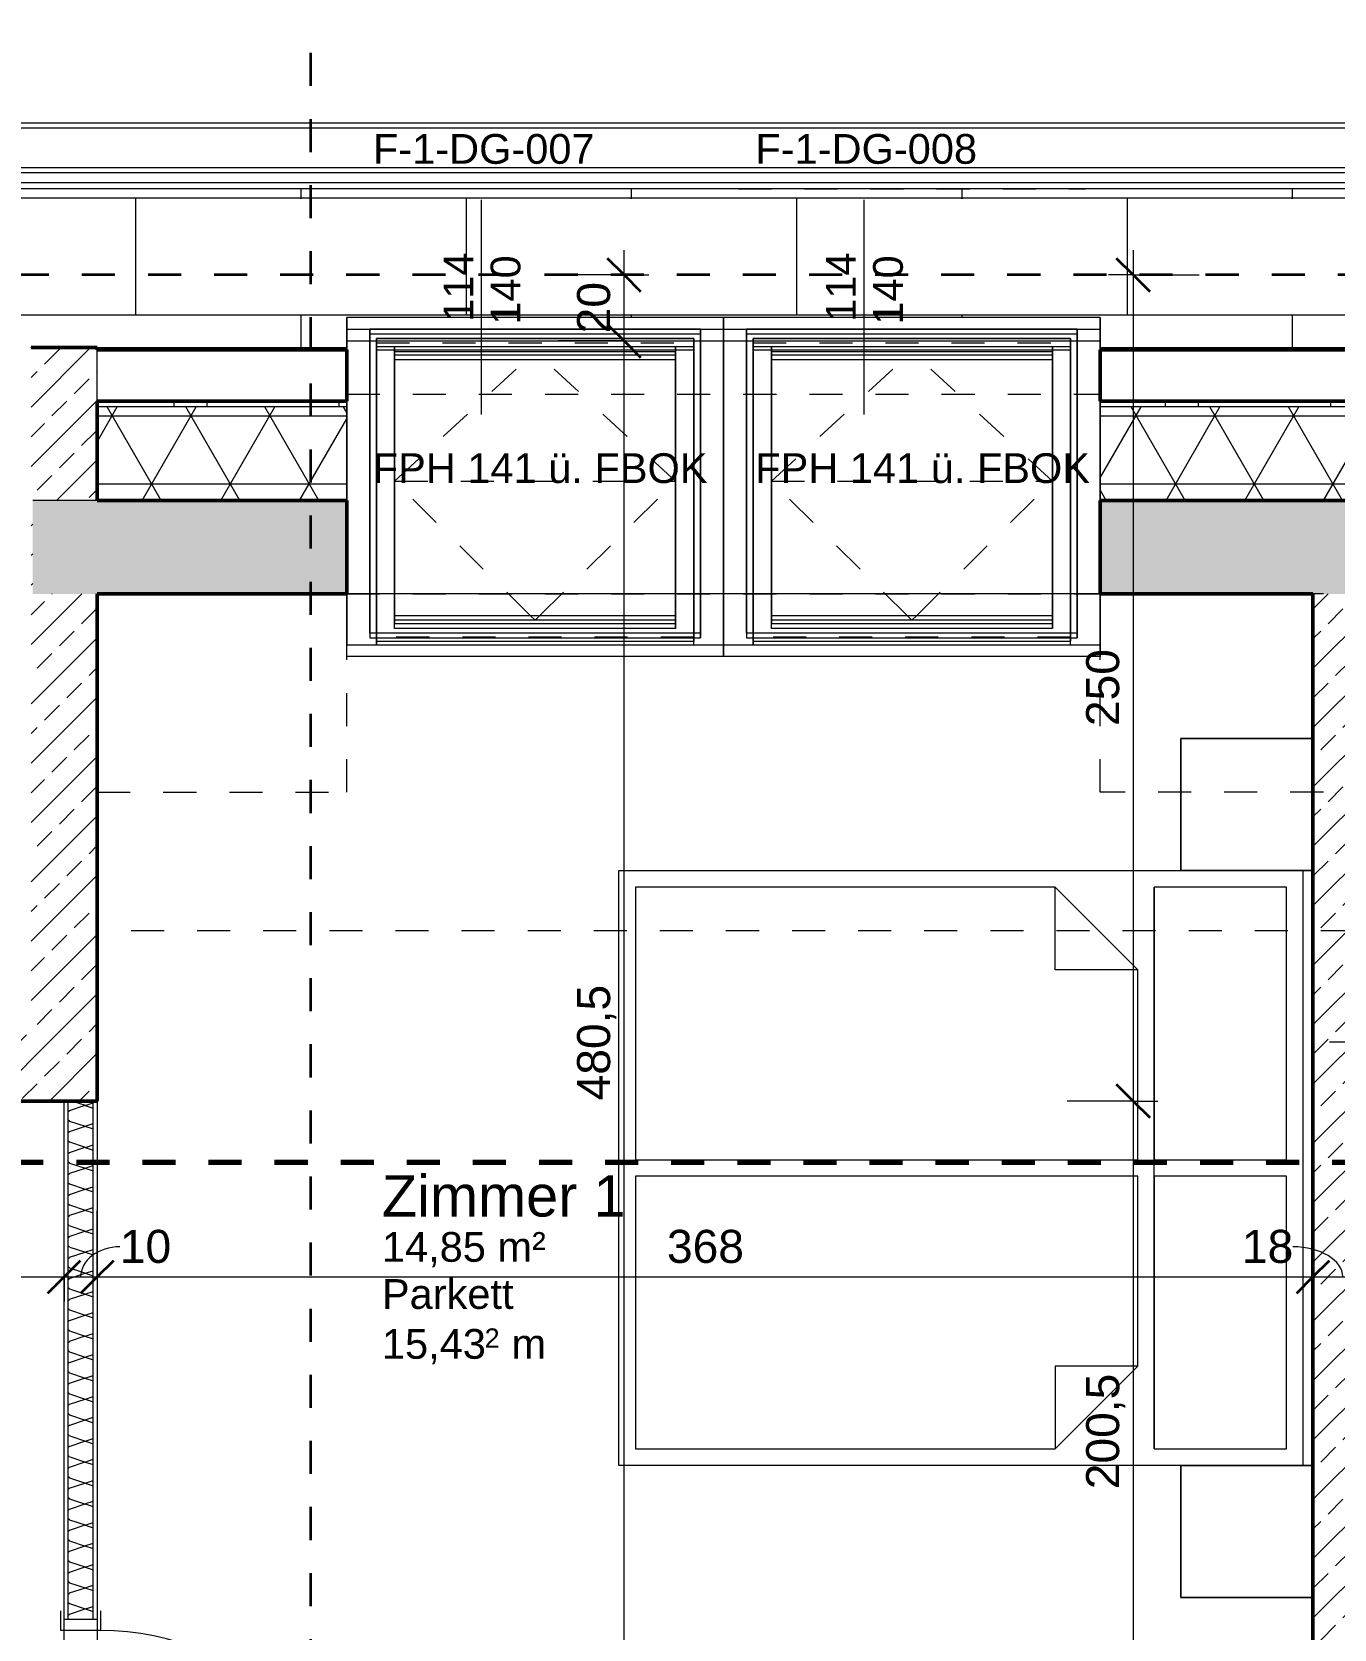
# Model space of a CAD drawing. Header units: metres. Extents: x 3.3 to 48.5, y 58.8 to 100.4.
# Drawn here: x 28.07 to 32.01, y 83.46 to 88.293 of the extents above; entities that cross this region are included whole.
import ezdxf

# ---------------------------------------------------------------- set-up
doc = ezdxf.new("R2010")
doc.units = ezdxf.units.M
for name, pattern in [('Achse', [0.009, 0.005, -0.002, 0, -0.002]), ('Strich Punkt Mittel', [0.015875, 0.00635, -0.004763, 0, -0.004763]), ('Verdeckt', [0.003, 0.002, -0.001]), ('Verdeckt Oben', [0.00225, 0.0015, -0.00075])]:
    doc.linetypes.add(name, pattern=pattern)
for name, color, linetype, lineweight in [('A-GLAZ-IDEN_', 152, 'Continuous', 9), ('A-ROOF', 132, 'Continuous', 35), ('A-ROOF-FNSH', 132, 'Continuous', 35), ('A-ROOF-OTLN', 132, 'Continuous', 5), ('A-ROOF-PATT', 132, 'Continuous', 35), ('A_2D', 7, 'Continuous', 13), ('A_Bemassung-50_', 4, 'Continuous', 9), ('A_Bemassung_', 4, 'Continuous', 9), ('A_Beschriftung_', 7, 'Continuous', 9), ('A_Dach', 7, 'Continuous', 13), ('A_Fenster', 7, 'Continuous', 13), ('A_Moebel', 6, 'Continuous', 13), ('A_Raeume', 7, 'Continuous', 13), ('A_Raeume_', 7, 'Continuous', 5), ('A_Raeume_Beschriftung_', 7, 'Continuous', 9), ('A_Raster_', 1, 'Continuous', 9), ('A_Tueren', 31, 'Continuous', 13), ('A_Waende', 7, 'Continuous', 13), ('G-ANNO-SYMB_', 111, 'Continuous', 9)]:
    doc.layers.add(name, color=color, linetype=linetype, lineweight=lineweight)
doc.styles.add('Arial_2', font='arial.ttf', dxfattribs={"height": 0.09})
doc.styles.add('Arial_3', font='arial.ttf', dxfattribs={"height": 0.125})
doc.styles.add('Arial_4', font='arial.ttf', dxfattribs={"height": 0.05849})
doc.styles.add('Arial_5', font='arial.ttf', dxfattribs={"height": 0.1})
doc.dimstyles.new('WGA-Bemaßung', dxfattribs={"dimscale": 0.3048, "dimtxt": 0.102026, "dimasz": 0.328084, "dimexe": 0.246063, "dimexo": 0.0625, "dimgap": 0.04101, "dimtad": 1, "dimdec": 1, "dimlfac": 100, "dimrnd": 0.5, "dimdsep": 46, "dimtxsty": 'Arial_5', "dimblk1": 'OBLIQUE', "dimblk2": 'OBLIQUE', "dimsah": 1, "dimcen": 0.09, "dimdle": 0.246063, "dimazin": 2, "dimtfac": 1, "dimtdec": 4, "dimtix": 1, "dimtmove": 0, "dimatfit": 3, "dimfxl": 0.656168, "dimfxlon": 1, "dimtvp": 1, "dimtolj": 1, "dimtzin": 0, "dimarcsym": 2})
doc.dimstyles.new('WGA-Bemaßung_1', dxfattribs={"dimscale": 0.3048, "dimtxt": 0.102026, "dimasz": 0.328084, "dimexe": 0.246063, "dimexo": 0.0625, "dimgap": 0.04101, "dimtad": 1, "dimdec": 1, "dimlfac": 100, "dimrnd": 0.5, "dimdsep": 46, "dimtxsty": 'Arial_5', "dimblk1": 'OBLIQUE', "dimblk2": 'OBLIQUE', "dimsah": 1, "dimcen": 0.09, "dimdle": 0.246063, "dimazin": 2, "dimtfac": 1, "dimtdec": 4, "dimtix": 1, "dimtmove": 1, "dimatfit": 3, "dimfxl": 0.656168, "dimfxlon": 1, "dimtvp": 1, "dimtolj": 1, "dimtzin": 0, "dimarcsym": 2})
doc.dimstyles.new('WGA-Bemaßung_2', dxfattribs={"dimscale": 0.3048, "dimtxt": 0.102026, "dimasz": 0.328084, "dimexe": 0.246063, "dimexo": 0.0625, "dimgap": 0.04101, "dimtad": 1, "dimdec": 1, "dimlfac": 100, "dimrnd": 0.5, "dimdsep": 46, "dimtxsty": 'Arial_5', "dimblk1": 'OBLIQUE', "dimblk2": 'OBLIQUE', "dimsah": 1, "dimcen": 0.09, "dimdle": 0.246063, "dimazin": 2, "dimtfac": 1, "dimtdec": 4, "dimtix": 1, "dimtmove": 2, "dimatfit": 3, "dimfxl": 0.656168, "dimfxlon": 1, "dimtvp": 1, "dimtolj": 1, "dimtzin": 0, "dimarcsym": 2})
pattern_1 = [(45, (0, 0), (-0.08980256, 0.08980256), []), (45, (0.0898, 0), (-0.08980256, 0.08980256), [0.0635, -0.03175])]

# ---------------------------------------------------------------- blocks, each defined once
blk = doc.blocks.new('Fens_Dach_1tlg1 - KF_1140X1400-V2-263_PP_03DG_BT1')
at = {"layer": 'A_Fenster'}
for p, q in [((31.3027, 87.4287), (30.1627, 87.4287)), ((30.1627, 87.4287), (30.1627, 86.4388)), ((30.1627, 87.3934), (30.1627, 87.4287)), ((30.1627, 86.4034), (30.1627, 87.3934)), ((30.1627, 87.3934), (30.2327, 87.3934)), ((30.2327, 87.3934), (31.2327, 87.3934)), ((30.2327, 86.4741), (30.2327, 87.3934)), ((30.2327, 87.3934), (30.2327, 87.3792)), ((31.2327, 87.3934), (30.2327, 87.3934)), ((31.2327, 87.3934), (31.3027, 87.3934)), ((31.2327, 87.3934), (31.2327, 86.4741)), ((31.2327, 87.3792), (31.2327, 87.3934)), ((31.3027, 86.4388), (31.3027, 87.4287)), ((31.3027, 87.4287), (31.3027, 87.3934)), ((31.3027, 87.3934), (31.3027, 86.4034)), ((30.2327, 87.3792), (30.2327, 86.46)), ((30.2327, 87.3792), (31.2327, 87.3792)), ((30.2527, 86.4741), (30.2527, 87.3651)), ((30.2527, 87.3651), (31.2127, 87.3651)), ((30.2527, 87.3297), (30.2527, 87.3651)), ((30.2527, 86.4741), (30.2527, 87.3651)), ((30.2527, 87.3651), (30.2527, 87.3403)), ((31.2127, 87.3651), (30.2527, 87.3651)), ((30.2527, 87.3403), (30.2527, 86.4741)), ((30.3077, 87.3403), (30.2527, 87.3403)), ((30.3077, 87.3258), (30.3077, 87.3403)), ((31.1577, 87.3403), (30.3077, 87.3403)), ((30.3077, 87.3403), (30.3077, 86.5271)), ((31.1577, 87.3403), (30.3077, 87.3403)), ((31.2127, 87.3403), (31.1577, 87.3403)), ((31.1577, 87.3403), (31.1577, 87.3258)), ((31.1577, 86.5271), (31.1577, 87.3403)), ((31.2127, 87.3651), (31.2127, 86.4741)), ((31.2127, 87.3651), (31.2127, 87.3297)), ((31.2127, 87.3651), (31.2127, 86.4741)), ((31.2127, 87.3403), (31.2127, 87.3651)), ((31.2127, 86.4741), (31.2127, 87.3403)), ((31.2327, 86.46), (31.2327, 87.3792)), ((31.2127, 87.3297), (30.2527, 87.3297)), ((30.2527, 87.3297), (30.2527, 86.4741)), ((30.3077, 86.5127), (30.3077, 87.3258)), ((30.3077, 87.3258), (30.3077, 87.3159)), ((30.3077, 87.3258), (31.1577, 87.3258)), ((30.3077, 87.3014), (30.3077, 87.3258)), ((30.3077, 87.3159), (30.3077, 86.5028)), ((30.3077, 87.3159), (31.1577, 87.3159)), ((30.3077, 86.5028), (30.3077, 87.3014)), ((31.1577, 87.3014), (30.3077, 87.3014)), ((31.1577, 87.3159), (31.1577, 87.3258)), ((31.1577, 87.3258), (31.1577, 86.5127)), ((31.1577, 87.3258), (31.1577, 87.3014)), ((31.1577, 86.5028), (31.1577, 87.3159)), ((31.1577, 87.3014), (31.1577, 86.5028)), ((31.2127, 86.4741), (31.2127, 87.3297)), ((30.3077, 86.4883), (30.3077, 86.5271)), ((30.3077, 86.5271), (31.1577, 86.5271)), ((30.3077, 86.5028), (30.3077, 86.5127)), ((31.1577, 86.5127), (30.3077, 86.5127)), ((31.1577, 86.4883), (31.1577, 86.5271)), ((31.1577, 86.5127), (31.1577, 86.5028)), ((31.2327, 86.4741), (30.2327, 86.4741)), ((30.2327, 86.4741), (30.2327, 86.46)), ((31.2127, 86.4741), (30.2527, 86.4741)), ((30.2527, 86.4741), (30.2527, 86.46)), ((30.2527, 86.46), (30.2527, 86.4741)), ((31.2127, 86.4741), (30.2527, 86.4741)), ((30.2527, 86.4741), (30.2527, 86.46)), ((30.2527, 86.4741), (30.2527, 86.46)), ((30.3077, 86.5028), (31.1577, 86.5028)), ((30.3077, 86.4883), (30.3077, 86.5028)), ((31.1577, 86.4883), (30.3077, 86.4883)), ((31.1577, 86.5028), (31.1577, 86.4883)), ((31.2127, 86.46), (31.2127, 86.4741)), ((31.2127, 86.46), (31.2127, 86.4741)), ((31.2127, 86.4741), (31.2127, 86.46)), ((31.2127, 86.46), (31.2127, 86.4741)), ((31.2327, 86.4741), (31.2327, 86.46)), ((30.1627, 86.4388), (31.3027, 86.4388)), ((30.1627, 86.4034), (30.1627, 86.4388)), ((30.2327, 86.46), (31.2327, 86.46)), ((30.2527, 86.46), (30.2527, 86.4494)), ((30.2527, 86.4388), (30.2527, 86.46)), ((30.2527, 86.46), (30.2527, 86.4494)), ((30.2527, 86.46), (30.2527, 86.4494)), ((30.2527, 86.4494), (30.2527, 86.4388)), ((30.2527, 86.4494), (31.2127, 86.4494)), ((30.2527, 86.4388), (31.2127, 86.4388)), ((31.2127, 86.4494), (31.2127, 86.46)), ((31.2127, 86.4388), (31.2127, 86.46)), ((31.2127, 86.46), (31.2127, 86.4494)), ((31.2127, 86.4494), (31.2127, 86.46)), ((31.2127, 86.4388), (31.2127, 86.4494)), ((31.3027, 86.4034), (31.3027, 86.4388)), ((31.3027, 86.4034), (30.1627, 86.4034))]:
    blk.add_line(p, q, dxfattribs=at)
at = {"layer": 'A_Fenster', "linetype": 'Verdeckt', "lineweight": 5}
for p, q in [((30.2527, 86.4741), (30.2527, 87.3523)), ((30.2527, 87.3523), (31.2127, 87.3523)), ((31.2127, 87.3523), (31.2127, 86.4741)), ((30.3077, 86.9334), (30.7327, 87.3258)), ((31.1577, 86.9334), (30.7327, 87.3258)), ((30.3077, 86.9334), (31.1577, 86.9334)), ((30.718, 86.5271), (30.3077, 86.9334)), ((30.7473, 86.5271), (31.1577, 86.9334)), ((30.7327, 86.5127), (30.718, 86.5271)), ((30.7327, 86.5127), (30.7473, 86.5271)), ((30.2527, 86.4614), (30.2527, 86.4741)), ((31.2127, 86.4741), (31.2127, 86.4614)), ((31.2127, 86.4614), (30.2527, 86.4614))]:
    blk.add_line(p, q, dxfattribs=at)
blk = doc.blocks.new('Moeb_Bett - Doppelbett 180x210-3788404-263_PP_03DG_BT1')
at = {"layer": 'A_Moebel', "color": 8}
for p, q in [((-0.9, 1.05), (0.9, 1.05)), ((-0.9, -1.05), (-0.9, 1.05)), ((0.9, 1.05), (0.9, -1.05)), ((-0.025, 1), (-0.85, 1)), ((-0.85, 1), (-0.85, -0.27)), ((-0.025, -0.52), (-0.025, 1)), ((0.85, 1), (0.025, 1)), ((0.025, 1), (0.025, -0.52)), ((0.85, -0.27), (0.85, 1)), ((-0.6, -0.27), (-0.85, -0.27)), ((-0.85, -0.27), (-0.6, -0.52)), ((-0.6, -0.52), (-0.6, -0.27)), ((0.6, -0.27), (0.85, -0.27)), ((0.6, -0.52), (0.6, -0.27)), ((0.85, -0.27), (0.6, -0.52)), ((-0.6, -0.52), (-0.025, -0.52)), ((0.025, -0.52), (0.6, -0.52)), ((-0.025, -0.57), (-0.85, -0.57)), ((-0.85, -0.57), (-0.85, -0.97)), ((-0.85, -0.57), (0.85, -0.57)), ((-0.025, -0.97), (-0.025, -0.57)), ((0.85, -0.57), (0.025, -0.57)), ((0.025, -0.57), (0.025, -0.97)), ((0.85, -0.97), (0.85, -0.57)), ((-0.9, -0.65), (-1.3, -0.65)), ((-1.3, -0.65), (-1.3, -1.05)), ((-1.3, -1.05), (-1.3, -0.65)), ((-1.3, -0.65), (-0.9, -0.65)), ((-0.9, -1.05), (-0.9, -0.65)), ((-0.9, -0.65), (-0.9, -1.05)), ((1.3, -0.65), (0.9, -0.65)), ((0.9, -0.65), (0.9, -1.05)), ((0.9, -1.05), (0.9, -0.65)), ((0.9, -0.65), (1.3, -0.65)), ((1.3, -1.05), (1.3, -0.65)), ((1.3, -0.65), (1.3, -1.05)), ((-0.85, -0.97), (-0.025, -0.97)), ((0.025, -0.97), (0.85, -0.97)), ((-1.3, -1.05), (-0.9, -1.05)), ((-0.9, -1.05), (-1.3, -1.05)), ((-0.9, -1.02), (0.9, -1.02)), ((0.9, -1.05), (1.3, -1.05)), ((1.3, -1.05), (0.9, -1.05))]:
    blk.add_line(p, q, dxfattribs=at)
blk = doc.blocks.new('Fens_Dach_1tlg1 - KF_1140X1400-V14-263_PP_03DG_BT1')
at = {"layer": 'A_Fenster'}
for p, q in [((30.1627, 87.4287), (29.0227, 87.4287)), ((29.0227, 87.4287), (29.0227, 86.4388)), ((29.0227, 87.3934), (29.0227, 87.4287)), ((29.0227, 86.4034), (29.0227, 87.3934)), ((29.0227, 87.3934), (29.0927, 87.3934)), ((29.0927, 87.3934), (30.0927, 87.3934)), ((29.0927, 86.4741), (29.0927, 87.3934)), ((29.0927, 87.3934), (29.0927, 87.3792)), ((30.0927, 87.3934), (29.0927, 87.3934)), ((30.0927, 87.3934), (30.1627, 87.3934)), ((30.0927, 87.3934), (30.0927, 86.4741)), ((30.0927, 87.3792), (30.0927, 87.3934)), ((30.1627, 86.4388), (30.1627, 87.4287)), ((30.1627, 87.4287), (30.1627, 87.3934)), ((30.1627, 87.3934), (30.1627, 86.4034)), ((29.0927, 87.3792), (29.0927, 86.46)), ((29.0927, 87.3792), (30.0927, 87.3792)), ((29.1127, 86.4741), (29.1127, 87.3651)), ((29.1127, 87.3651), (30.0727, 87.3651)), ((29.1127, 87.3297), (29.1127, 87.3651)), ((29.1127, 86.4741), (29.1127, 87.3651)), ((29.1127, 87.3651), (29.1127, 87.3403)), ((30.0727, 87.3651), (29.1127, 87.3651)), ((29.1127, 87.3403), (29.1127, 86.4741)), ((29.1677, 87.3403), (29.1127, 87.3403)), ((29.1677, 87.3258), (29.1677, 87.3403)), ((30.0177, 87.3403), (29.1677, 87.3403)), ((29.1677, 87.3403), (29.1677, 86.5271)), ((30.0177, 87.3403), (29.1677, 87.3403)), ((30.0727, 87.3403), (30.0177, 87.3403)), ((30.0177, 87.3403), (30.0177, 87.3258)), ((30.0177, 86.5271), (30.0177, 87.3403)), ((30.0727, 87.3651), (30.0727, 86.4741)), ((30.0727, 87.3651), (30.0727, 87.3297)), ((30.0727, 87.3651), (30.0727, 86.4741)), ((30.0727, 87.3403), (30.0727, 87.3651)), ((30.0727, 86.4741), (30.0727, 87.3403)), ((30.0927, 86.46), (30.0927, 87.3792)), ((30.0727, 87.3297), (29.1127, 87.3297)), ((29.1127, 87.3297), (29.1127, 86.4741)), ((29.1677, 86.5127), (29.1677, 87.3258)), ((29.1677, 87.3258), (29.1677, 87.3159)), ((29.1677, 87.3258), (30.0177, 87.3258)), ((29.1677, 87.3014), (29.1677, 87.3258)), ((29.1677, 87.3159), (29.1677, 86.5028)), ((29.1677, 87.3159), (30.0177, 87.3159)), ((29.1677, 86.5028), (29.1677, 87.3014)), ((30.0177, 87.3014), (29.1677, 87.3014)), ((30.0177, 87.3159), (30.0177, 87.3258)), ((30.0177, 87.3258), (30.0177, 86.5127)), ((30.0177, 87.3258), (30.0177, 87.3014)), ((30.0177, 86.5028), (30.0177, 87.3159)), ((30.0177, 87.3014), (30.0177, 86.5028)), ((30.0727, 86.4741), (30.0727, 87.3297)), ((29.1677, 86.4883), (29.1677, 86.5271)), ((29.1677, 86.5271), (30.0177, 86.5271)), ((29.1677, 86.5028), (29.1677, 86.5127)), ((30.0177, 86.5127), (29.1677, 86.5127)), ((30.0177, 86.4883), (30.0177, 86.5271)), ((30.0177, 86.5127), (30.0177, 86.5028)), ((30.0927, 86.4741), (29.0927, 86.4741)), ((29.0927, 86.4741), (29.0927, 86.46)), ((30.0727, 86.4741), (29.1127, 86.4741)), ((29.1127, 86.4741), (29.1127, 86.46)), ((29.1127, 86.46), (29.1127, 86.4741)), ((30.0727, 86.4741), (29.1127, 86.4741)), ((29.1127, 86.4741), (29.1127, 86.46)), ((29.1127, 86.4741), (29.1127, 86.46)), ((29.1677, 86.5028), (30.0177, 86.5028)), ((29.1677, 86.4883), (29.1677, 86.5028)), ((30.0177, 86.4883), (29.1677, 86.4883)), ((30.0177, 86.5028), (30.0177, 86.4883)), ((30.0727, 86.46), (30.0727, 86.4741)), ((30.0727, 86.46), (30.0727, 86.4741)), ((30.0727, 86.4741), (30.0727, 86.46)), ((30.0727, 86.46), (30.0727, 86.4741)), ((30.0927, 86.4741), (30.0927, 86.46)), ((29.0227, 86.4388), (30.1627, 86.4388)), ((29.0227, 86.4034), (29.0227, 86.4388)), ((29.0927, 86.46), (30.0927, 86.46)), ((29.1127, 86.46), (29.1127, 86.4494)), ((29.1127, 86.4388), (29.1127, 86.46)), ((29.1127, 86.46), (29.1127, 86.4494)), ((29.1127, 86.46), (29.1127, 86.4494)), ((29.1127, 86.4494), (29.1127, 86.4388)), ((29.1127, 86.4494), (30.0727, 86.4494)), ((29.1127, 86.4388), (30.0727, 86.4388)), ((30.0727, 86.4494), (30.0727, 86.46)), ((30.0727, 86.4388), (30.0727, 86.46)), ((30.0727, 86.46), (30.0727, 86.4494)), ((30.0727, 86.4494), (30.0727, 86.46)), ((30.0727, 86.4388), (30.0727, 86.4494)), ((30.1627, 86.4034), (30.1627, 86.4388)), ((30.1627, 86.4034), (29.0227, 86.4034))]:
    blk.add_line(p, q, dxfattribs=at)
at = {"layer": 'A_Fenster', "linetype": 'Verdeckt', "lineweight": 5}
for p, q in [((29.1127, 86.4741), (29.1127, 87.3523)), ((29.1127, 87.3523), (30.0727, 87.3523)), ((30.0727, 87.3523), (30.0727, 86.4741)), ((29.1677, 86.9334), (29.5927, 87.3258)), ((30.0177, 86.9334), (29.5927, 87.3258)), ((29.1677, 86.9334), (30.0177, 86.9334)), ((29.578, 86.5271), (29.1677, 86.9334)), ((29.6073, 86.5271), (30.0177, 86.9334)), ((29.5927, 86.5127), (29.578, 86.5271)), ((29.5927, 86.5127), (29.6073, 86.5271)), ((29.1127, 86.4614), (29.1127, 86.4741)), ((30.0727, 86.4741), (30.0727, 86.4614)), ((30.0727, 86.4614), (29.1127, 86.4614))]:
    blk.add_line(p, q, dxfattribs=at)
blk = doc.blocks.new('Fens_1tlg_OL - DF_OL_DK_1120x2400-10146496-263_PP_03DG_BT1')
at = {"layer": 'A_Fenster', "linetype": 'Verdeckt Oben', "lineweight": 5}
blk.add_line((-0.525, 0.26), (0.525, 0.26), dxfattribs=at)
blk = doc.blocks.new('UZ_D1 - SL_0800x2000_Zimmertür_Stahlzarge_GK-7175678-263_PP_03DG_BT1')
at = {"layer": 'A_Tueren', "lineweight": 5}
for p, q in [((0.4, 0.06), (0.4, 0.86)), ((-0.46, 0.06), (-0.4, 0.06)), ((-0.4, 0.06), (-0.4, -0.06)), ((0.4, 0.06), (0.4, -0.06)), ((0.46, 0.06), (0.4, 0.06)), ((-0.4, -0.06), (-0.46, -0.06)), ((0.4, -0.06), (0.46, -0.06))]:
    blk.add_line(p, q, dxfattribs=at)
blk.add_arc((0.4, 0.06), 0.8, 90, 180, dxfattribs=at)
blk = doc.blocks.new('BS_Fens_DFF - oben-7646409-263_PP_03DG_BT1')
at = {"layer": 'A-GLAZ-IDEN_'}
for p, q in [((0, 0.010761), (0, 0.013107)), ((0, 0.000124), (0, 0.010761))]:
    blk.add_line(p, q, dxfattribs=at)
blk = doc.blocks.new('DIMBLOCK207-263_PP_03DG_BT1')
at = {"layer": 'A_Bemassung-50_', "lineweight": 35, "transparency": 16777216}
for p, q in [((29.862, 87.358), (29.812, 87.408)), ((29.862, 87.358), (29.912, 87.308)), ((29.862, 82.5555), (29.812, 82.6055)), ((29.862, 82.5555), (29.912, 82.5055))]:
    blk.add_line(p, q, dxfattribs=at)
at = {"layer": 'A_Bemassung-50_', "transparency": 16777216}
for p, q in [((29.862, 87.358), (29.662, 87.358)), ((29.862, 82.5555), (29.862, 87.358)), ((29.862, 87.358), (29.937, 87.358)), ((29.862, 82.5555), (29.662, 82.5555)), ((29.862, 82.5555), (29.937, 82.5555))]:
    blk.add_line(p, q, dxfattribs=at)
at = {"layer": 'A_Bemassung-50_', "color": 0, "transparency": 16777216, "insert": (29.7197, 85.06), "char_height": 0.1, "width": 0.416266, "attachment_point": 1, "rotation": 90, "line_spacing_factor": 0.941778, "style": 'Arial_5'}
blk.add_mtext('480,5', dxfattribs=at)
blk = doc.blocks.new('_Oblique')
at = {"color": 0, "linetype": 'ByBlock', "lineweight": -2}
blk.add_line((-0.5, -0.5), (0.5, 0.5), dxfattribs=at)
blk = doc.blocks.new('DIMBLOCK208-263_PP_03DG_BT1')
at = {"layer": 'A_Bemassung-50_', "transparency": 16777216}
for p, q in [((29.862, 87.358), (29.862, 87.633)), ((29.862, 87.558), (29.662, 87.558)), ((29.862, 87.558), (29.937, 87.558)), ((29.862, 87.358), (29.662, 87.358)), ((29.862, 87.358), (29.937, 87.358))]:
    blk.add_line(p, q, dxfattribs=at)
at = {"layer": 'A_Bemassung-50_', "lineweight": 35, "transparency": 16777216}
for p, q in [((29.862, 87.558), (29.812, 87.608)), ((29.862, 87.558), (29.912, 87.508)), ((29.862, 87.358), (29.812, 87.408)), ((29.862, 87.358), (29.912, 87.308))]:
    blk.add_line(p, q, dxfattribs=at)
at = {"layer": 'A_Bemassung-50_', "color": 0, "transparency": 16777216, "insert": (29.7197, 87.3811), "char_height": 0.1, "width": 0.184588, "attachment_point": 1, "rotation": 90, "line_spacing_factor": 0.941778, "style": 'Arial_5'}
blk.add_mtext('20', dxfattribs=at)
blk = doc.blocks.new('BS_Wand_Lollipop - rechts_oben-2026913-263_PP_03DG_BT1')
at = {"layer": 'A_Beschriftung_'}
for p, q in [((0.0046, 0.0016), (0.0134, 0.0016)), ((-0.003, 0), (0.003, 0)), ((0.0046, -0.0016), (0.0134, -0.0016))]:
    blk.add_line(p, q, dxfattribs=at)
for centre, start, end in [((0.0046, 0), 90, 270), ((0.0134, 0), 270, 90)]:
    blk.add_arc(centre, 0.0016, start, end, dxfattribs=at)
blk = doc.blocks.new('DIMBLOCK324-263_PP_03DG_BT1')
at = {"layer": 'A_Bemassung-50_', "transparency": 16777216}
for p, q in [((22.3202, 84.5259), (22.3202, 84.7259)), ((28.1677, 84.5259), (28.1677, 84.7259)), ((22.3202, 84.5259), (28.1677, 84.5259)), ((22.3202, 84.5259), (22.3202, 84.4509)), ((28.1677, 84.5259), (28.1677, 84.4509))]:
    blk.add_line(p, q, dxfattribs=at)
at = {"layer": 'A_Bemassung-50_', "lineweight": 35, "transparency": 16777216}
for p, q in [((22.3202, 84.5259), (22.3702, 84.5759)), ((28.1677, 84.5259), (28.2177, 84.5759)), ((22.3202, 84.5259), (22.2702, 84.4759)), ((28.1677, 84.5259), (28.1177, 84.4759))]:
    blk.add_line(p, q, dxfattribs=at)
at = {"layer": 'A_Bemassung-50_', "color": 0, "transparency": 16777216, "insert": (25.1286, 84.6682), "char_height": 0.1, "width": 0.276883, "attachment_point": 1, "line_spacing_factor": 0.941778, "style": 'Arial_5'}
blk.add_mtext('585', dxfattribs=at)
blk = doc.blocks.new('DIMBLOCK325-263_PP_03DG_BT1')
at = {"layer": 'A_Bemassung-50_', "transparency": 16777216}
for p, q in [((28.1677, 84.5259), (28.1677, 84.7259)), ((28.2677, 84.5259), (28.2677, 84.7259)), ((28.1677, 84.5259), (28.2677, 84.5259)), ((28.1677, 84.5259), (28.1677, 84.4509)), ((28.2677, 84.5259), (28.2677, 84.4509))]:
    blk.add_line(p, q, dxfattribs=at)
at = {"layer": 'A_Bemassung-50_', "lineweight": 35, "transparency": 16777216}
for p, q in [((28.1677, 84.5259), (28.2177, 84.5759)), ((28.2677, 84.5259), (28.3177, 84.5759)), ((28.1677, 84.5259), (28.1177, 84.4759)), ((28.2677, 84.5259), (28.2177, 84.4759))]:
    blk.add_line(p, q, dxfattribs=at)
at = {"layer": 'A_Bemassung-50_', "transparency": 16777216}
blk.add_ellipse((28.3362, 84.5259), major_axis=(0.1185, 0), ratio=0.767891, start_param=1.570796, end_param=3.141593, dxfattribs=at)
at = {"layer": 'A_Bemassung-50_', "color": 0, "transparency": 16777216, "insert": (28.3362, 84.6682), "char_height": 0.1, "width": 0.184588, "attachment_point": 1, "line_spacing_factor": 0.941778, "style": 'Arial_5'}
blk.add_mtext('10', dxfattribs=at)
blk = doc.blocks.new('DIMBLOCK326-263_PP_03DG_BT1')
at = {"layer": 'A_Bemassung-50_', "transparency": 16777216}
for p, q in [((28.2677, 84.5259), (28.2677, 84.7259)), ((31.9463, 84.5259), (31.9463, 84.7259)), ((28.2677, 84.5259), (31.9463, 84.5259)), ((28.2677, 84.5259), (28.2677, 84.4509)), ((31.9463, 84.5259), (31.9463, 84.4509))]:
    blk.add_line(p, q, dxfattribs=at)
at = {"layer": 'A_Bemassung-50_', "lineweight": 35, "transparency": 16777216}
for p, q in [((28.2677, 84.5259), (28.3177, 84.5759)), ((31.9463, 84.5259), (31.9963, 84.5759)), ((28.2677, 84.5259), (28.2177, 84.4759)), ((31.9463, 84.5259), (31.8963, 84.4759))]:
    blk.add_line(p, q, dxfattribs=at)
at = {"layer": 'A_Bemassung-50_', "color": 0, "transparency": 16777216, "insert": (29.9916, 84.6682), "char_height": 0.1, "width": 0.276883, "attachment_point": 1, "line_spacing_factor": 0.941778, "style": 'Arial_5'}
blk.add_mtext('368', dxfattribs=at)
blk = doc.blocks.new('DIMBLOCK327-263_PP_03DG_BT1')
at = {"layer": 'A_Bemassung-50_', "transparency": 16777216}
for p, q in [((31.9463, 84.5259), (31.9463, 84.7259)), ((32.1263, 84.5259), (32.1263, 84.7259)), ((31.9463, 84.5259), (32.1263, 84.5259)), ((31.9463, 84.5259), (31.9463, 84.4509)), ((32.1263, 84.5259), (32.1263, 84.4509))]:
    blk.add_line(p, q, dxfattribs=at)
at = {"layer": 'A_Bemassung-50_', "lineweight": 35, "transparency": 16777216}
for p, q in [((31.9463, 84.5259), (31.9963, 84.5759)), ((32.1263, 84.5259), (32.1763, 84.5759)), ((31.9463, 84.5259), (31.8963, 84.4759)), ((32.1263, 84.5259), (32.0763, 84.4759))]:
    blk.add_line(p, q, dxfattribs=at)
at = {"layer": 'A_Bemassung-50_', "transparency": 16777216}
blk.add_ellipse((31.8852, 84.5259), major_axis=(0.1511, 0), ratio=0.602215, start_param=0, end_param=1.570796, dxfattribs=at)
at = {"layer": 'A_Bemassung-50_', "color": 0, "transparency": 16777216, "insert": (31.7314, 84.6682), "char_height": 0.1, "width": 0.184588, "attachment_point": 1, "line_spacing_factor": 0.941778, "style": 'Arial_5'}
blk.add_mtext('18', dxfattribs=at)
blk = doc.blocks.new('DIMBLOCK344-263_PP_03DG_BT1')
at = {"layer": 'A_Bemassung-50_', "transparency": 16777216}
for p, q in [((31.4023, 87.633), (31.4023, 85.058)), ((31.4023, 87.558), (31.3273, 87.558)), ((31.4023, 87.558), (31.6023, 87.558)), ((31.4023, 85.058), (31.2023, 85.058)), ((31.4023, 85.058), (31.4773, 85.058))]:
    blk.add_line(p, q, dxfattribs=at)
at = {"layer": 'A_Bemassung-50_', "lineweight": 35, "transparency": 16777216}
for p, q in [((31.4023, 87.558), (31.3523, 87.608)), ((31.4023, 87.558), (31.4523, 87.508)), ((31.4023, 85.058), (31.3523, 85.108)), ((31.4023, 85.058), (31.4523, 85.008))]:
    blk.add_line(p, q, dxfattribs=at)
at = {"layer": 'A_Bemassung-50_', "color": 0, "transparency": 16777216, "insert": (31.2599, 86.1926), "char_height": 0.1, "width": 0.276883, "attachment_point": 1, "rotation": 90, "line_spacing_factor": 0.941778, "style": 'Arial_5'}
blk.add_mtext('250', dxfattribs=at)
blk = doc.blocks.new('DIMBLOCK345-263_PP_03DG_BT1')
at = {"layer": 'A_Bemassung-50_', "lineweight": 35, "transparency": 16777216}
for p, q in [((31.4023, 85.058), (31.3523, 85.108)), ((31.4023, 85.058), (31.4523, 85.008)), ((31.4023, 83.0555), (31.3523, 83.1055)), ((31.4023, 83.0555), (31.4523, 83.0055))]:
    blk.add_line(p, q, dxfattribs=at)
at = {"layer": 'A_Bemassung-50_', "transparency": 16777216}
for p, q in [((31.4023, 85.058), (31.2023, 85.058)), ((31.4023, 85.058), (31.4023, 83.0555)), ((31.4023, 85.058), (31.4773, 85.058)), ((31.4023, 83.0555), (31.2023, 83.0555)), ((31.4023, 83.0555), (31.4773, 83.0555))]:
    blk.add_line(p, q, dxfattribs=at)
at = {"layer": 'A_Bemassung-50_', "color": 0, "transparency": 16777216, "insert": (31.2599, 83.8833), "char_height": 0.1, "width": 0.416266, "attachment_point": 1, "rotation": 90, "line_spacing_factor": 0.941778, "style": 'Arial_5'}
blk.add_mtext('200,5', dxfattribs=at)

msp = doc.modelspace()

# ---------------------------------------------------------------- hatches: boundary and pattern name
at = {"layer": 'A-ROOF-PATT', "lineweight": 5}
h = msp.add_hatch(dxfattribs=at)
h.set_pattern_fill('FP_12', color=256, style=0, pattern_type=2)
h.set_pattern_definition([(180, (16.883, 43.595), (-1, -0.70711), [1, 0]), (180, (16.883, 43.241), (-1, -0.70711), [1, 0]), (270, (16.383, 43.948), (1, -0.70711), [0.35355, -0.35355]), (270, (15.883, 43.595), (1, -0.70711), [0.35355, -0.35355])])
h.paths.add_polyline_path([(29.0227, 87.338), (29.0227, 87.4287), (31.3027, 87.4287), (31.3027, 87.338), (33.3777, 87.338), (33.3777, 87.4287), (34.5177, 87.4287), (34.5177, 87.338), (35.5702, 87.338), (35.5702, 87.4287), (37.8502, 87.4287), (37.8502, 87.338), (39.4427, 87.338), (39.4427, 87.818), (27.9077, 87.818), (27.9077, 87.338), (28.9914, 87.338)])
h = msp.add_hatch(dxfattribs=at)
h.set_pattern_fill('FP_7', color=127, style=0, pattern_type=2)
h.set_pattern_definition([(90, (0, 0), (-0.5, 0), []), (90, (0.1, 0), (-0.5, 0), [])])
h.paths.add_polyline_path([(28.278, 87.1584), (29.0227, 87.1584), (29.0227, 87.1754), (28.2677, 87.1754), (28.2677, 87.1584)])
h.paths.add_polyline_path([(31.9232, 87.1584), (33.3777, 87.1584), (33.3777, 87.1754), (31.3027, 87.1754), (31.3027, 87.1584), (31.5463, 87.1584)])
h.paths.add_polyline_path([(34.5177, 87.1584), (35.5702, 87.1584), (35.5702, 87.1754), (34.5177, 87.1754)])
h.paths.add_polyline_path([(37.9095, 87.1584), (39.2827, 87.1584), (39.2827, 87.1754), (37.8502, 87.1754), (37.8502, 87.1584)])
h = msp.add_hatch(dxfattribs=at)
h.set_pattern_fill('FP_13', color=127, style=0, pattern_type=2)
h.set_pattern_definition([(180, (33.675, 87.338), (9e-16, -0.20637), []), (240, (33.675, 87.338), (0.17873, -0.10319), []), (300, (33.675, 87.338), (0.178722, 0.103185), [])])
h.paths.add_polyline_path([(28.2839, 86.8756), (29.0227, 86.8756), (29.0227, 87.1584), (28.2677, 87.1584), (28.2677, 86.8756)])
h.paths.add_polyline_path([(32.9604, 86.8756), (33.3777, 86.8756), (33.3777, 87.1584), (31.3027, 87.1584), (31.3027, 86.8756), (32.1888, 86.8756)])
h.paths.add_polyline_path([(35.0238, 86.8756), (35.5702, 86.8756), (35.5702, 87.1584), (34.5177, 87.1584), (34.5177, 86.8756)])
h.paths.add_polyline_path([(38.6165, 86.8756), (39.2827, 86.8756), (39.2827, 87.1584), (37.8502, 87.1584), (37.8502, 86.8756), (37.9095, 86.8756)])
h = msp.add_hatch(dxfattribs=at)
h.set_pattern_fill('FP_4', color=127, style=0, pattern_type=2)
h.set_pattern_definition(pattern_1)
h.paths.add_polyline_path([(31.9463, 86.5927), (33.3777, 86.5927), (33.3777, 86.8756), (31.3027, 86.8756), (31.3027, 86.5927), (31.5463, 86.5927)])
h.paths.add_polyline_path([(28.2677, 86.5927), (29.0227, 86.5927), (29.0227, 86.8756), (28.0727, 86.8756), (28.0727, 86.5927)])
h.paths.add_polyline_path([(34.5177, 86.5927), (35.5702, 86.5927), (35.5702, 86.8756), (34.5177, 86.8756)])
h.paths.add_polyline_path([(37.9095, 86.5927), (39.2827, 86.5927), (39.2827, 86.8756), (37.8502, 86.8756), (37.8502, 86.5927)])
at = {"layer": 'A_Waende', "lineweight": 5}
h = msp.add_hatch(dxfattribs=at)
h.set_pattern_fill('FP_4', color=250, style=0, pattern_type=2)
h.set_pattern_definition(pattern_1)
h.paths.add_polyline_path([(28.0677, 85.258), (28.2677, 85.258), (28.2677, 86.5927), (28.0727, 86.5927), (28.0727, 86.8756), (28.2677, 86.8756), (28.2677, 87.338), (28.0677, 87.338), (28.0677, 85.338)])
h = msp.add_hatch(dxfattribs=at)
h.set_pattern_fill('FP_4', color=250, style=0, pattern_type=2)
h.set_pattern_definition(pattern_1)
h.paths.add_polyline_path([(31.9463, 78.4805), (32.1263, 78.4805), (32.1263, 78.633), (31.9463, 78.633), (31.9463, 78.5305)])
h.paths.add_polyline_path([(31.9463, 79.653), (32.1263, 79.653), (32.1263, 86.5927), (31.9463, 86.5927), (31.9463, 79.673)])
h = msp.add_hatch(dxfattribs=at)
h.set_pattern_fill('FP_4', color=250, style=0, pattern_type=2)
h.set_pattern_definition(pattern_1)
h.paths.add_polyline_path([(22.7527, 85.158), (22.7332, 85.0802), (22.7686, 85.0944), (22.7587, 85.134)])
h.paths.add_polyline_path([(22.7277, 85.258), (22.7527, 85.158), (22.7777, 85.258), (22.7527, 85.258)])
h.paths.add_polyline_path([(22.6852, 85.258), (22.7277, 85.195), (22.7277, 85.258), (22.7087, 85.258)])
h.paths.add_polyline_path([(22.2577, 85.058), (22.6777, 85.058), (22.6852, 85.061), (22.6852, 85.258), (22.2577, 85.258)])
h.paths.add_polyline_path([(22.8202, 85.258), (22.7777, 85.258), (22.7777, 85.195)])
h.paths.add_polyline_path([(23.0622, 85.058), (23.0727, 85.058), (23.0727, 85.258), (22.8202, 85.258), (22.8202, 85.115), (22.8277, 85.118), (22.8277, 85.058), (22.9202, 85.058)])
h.paths.add_polyline_path([(25.6227, 85.058), (25.6227, 85.258), (24.8427, 85.258), (24.8427, 85.058)])
h.paths.add_polyline_path([(28.1677, 85.058), (28.2677, 85.058), (28.2677, 85.258), (27.3927, 85.258), (27.3927, 85.058), (28.0727, 85.058)])
h.paths.add_polyline_path([(22.6879, 85.0621), (22.7277, 85.078), (22.7277, 85.121), (22.7087, 85.0928)])
h.paths.add_polyline_path([(22.7777, 85.098), (22.7899, 85.1029), (22.7777, 85.121), (22.7777, 85.118)])
h = msp.add_hatch(dxfattribs=at)
h.set_pattern_fill('FP_30', color=250, angle=-135, style=0, pattern_type=2)
h.set_pattern_definition([(315, (28.1676, 83.807), (0.254, -0.1270034), [0.02245, -0.15715]), (315, (28.27861, 83.75963), (0.254, -0.1270034), [0.02245, -0.15715]), (315, (28.1676, 83.74336), (0.254, -0.1270034), [0.02245, -0.15715]), (315, (28.27861, 83.69599), (0.254, -0.1270034), [0.02245, -0.15715]), (341.565, (28.183862, 83.79074), (0.5079977, -0.1270007), [0.0502, -0.35141]), (341.565, (28.23124, 83.774476), (0.5079977, -0.1270007), [0.0502, -0.35141]), (341.565, (28.183862, 83.7271), (0.5079977, -0.1270007), [0.0502, -0.35141]), (341.565, (28.23053, 83.711543), (0.5079977, -0.1270007), [0.0502, -0.35141]), (45, (28.27861, 83.79074), (-0.254, -0.1270034), [0.02245, -0.15715]), (45, (28.1676, 83.74336), (-0.254, -0.1270034), [0.02245, -0.15715]), (45, (28.27861, 83.7271), (-0.254, -0.1270034), [0.02245, -0.15715]), (45, (28.1676, 83.67972), (-0.254, -0.1270034), [0.02245, -0.15715]), (18.435, (28.23124, 83.774476), (-0.5079977, -0.1270007), [0.0502, -0.35141]), (18.435, (28.183155, 83.75892), (-0.5079977, -0.1270007), [0.0502, -0.35141]), (18.435, (28.23053, 83.711543), (-0.5079977, -0.1270007), [0.0502, -0.35141]), (18.435, (28.183862, 83.695987), (-0.5079977, -0.1270007), [0.0502, -0.35141])])
h.paths.add_polyline_path([(28.2552, 82.543), (28.2552, 82.6205), (28.1802, 82.6205), (28.1802, 82.543)])
h.paths.add_polyline_path([(28.1802, 83.4905), (28.2552, 83.4905), (28.2552, 85.058), (28.1802, 85.058), (28.1802, 83.5108)])

# ---------------------------------------------------------------- linework, layer by layer
at = {"layer": 'A-ROOF', "color": 10, "lineweight": 50}
for p, q in [((28.0677, 87.338), (28.2677, 87.338)), ((29.0227, 87.3309), (28.2677, 87.3309)), ((29.0227, 87.1754), (29.0227, 87.3309)), ((31.3027, 87.1754), (31.3027, 87.3309)), ((33.3777, 87.3309), (31.3027, 87.3309)), ((29.0227, 87.1754), (28.2677, 87.1754)), ((33.3777, 87.1754), (31.3027, 87.1754)), ((28.2677, 86.8756), (29.0227, 86.8756)), ((29.0227, 86.5927), (29.0227, 86.8756)), ((31.3027, 86.8756), (33.3777, 86.8756)), ((31.3027, 86.5927), (31.3027, 86.8756)), ((28.2677, 86.5927), (29.0227, 86.5927)), ((31.3027, 86.5927), (31.9463, 86.5927))]:
    msp.add_line(p, q, dxfattribs=at)
at = {"layer": 'A-ROOF', "lineweight": 18}
for p, q in [((29.0227, 87.1584), (28.2677, 87.1584)), ((33.3777, 87.1584), (31.3027, 87.1584)), ((28.2677, 86.8756), (28.0727, 86.8756))]:
    msp.add_line(p, q, dxfattribs=at)
at = {"layer": 'A-ROOF-FNSH', "color": 7, "lineweight": 13}
for p, q in [((28.2677, 87.338), (29.0227, 87.338)), ((29.0227, 87.3309), (29.0227, 87.338)), ((31.3027, 87.338), (33.3777, 87.338)), ((31.3027, 87.3309), (31.3027, 87.338)), ((29.0227, 86.8756), (29.0227, 87.1754)), ((31.3027, 86.8756), (31.3027, 87.1754))]:
    msp.add_line(p, q, dxfattribs=at)
at = {"layer": 'A-ROOF-OTLN'}
for p, q in [((27.9077, 88.018), (39.6577, 88.018)), ((27.9077, 88.003), (39.6577, 88.003)), ((27.9077, 87.883), (39.6577, 87.883)), ((27.9077, 87.868), (39.6577, 87.868))]:
    msp.add_line(p, q, dxfattribs=at)
at = {"layer": 'A_2D', "linetype": 'Verdeckt Oben', "lineweight": 5}
for p, q in [((29.0227, 87.1966), (31.3027, 87.1966)), ((29.0227, 86.5927), (29.0227, 87.1966)), ((31.3027, 86.5927), (31.3027, 87.1966)), ((31.3027, 85.9927), (31.3027, 86.7674)), ((28.2677, 86.5927), (29.0227, 86.5927)), ((29.0227, 86.5927), (31.3027, 86.5927)), ((29.0227, 85.9927), (29.0227, 86.5927)), ((33.3777, 86.5927), (31.3027, 86.5927)), ((28.2677, 85.9927), (29.0227, 85.9927)), ((33.3777, 85.9927), (31.3027, 85.9927)), ((39.0702, 85.5727), (28.2677, 85.5727))]:
    msp.add_line(p, q, dxfattribs=at)
at = {"layer": 'A_Dach'}
for p, q in [((39.4427, 87.818), (27.9077, 87.818)), ((29.0227, 87.3934), (31.3027, 87.3934)), ((29.0227, 87.338), (29.0227, 87.3934)), ((31.3027, 87.3934), (31.3027, 87.338)), ((29.0227, 87.358), (31.3027, 87.358))]:
    msp.add_line(p, q, dxfattribs=at)
at = {"layer": 'A_Raeume', "color": 8, "linetype": 'Verdeckt'}
for p, q in [((29.0927, 86.5927), (29.0227, 86.5927)), ((29.1127, 86.5927), (29.0927, 86.5927)), ((30.0727, 86.5927), (29.1127, 86.5927)), ((30.0927, 86.5927), (30.0727, 86.5927)), ((30.2327, 86.5927), (30.0927, 86.5927)), ((30.2527, 86.5927), (30.2327, 86.5927)), ((31.2127, 86.5927), (30.2527, 86.5927)), ((31.2327, 86.5927), (31.2127, 86.5927)), ((31.3027, 86.5927), (31.2327, 86.5927))]:
    msp.add_line(p, q, dxfattribs=at)
at = {"layer": 'A_Raeume_', "flags": 128}
for points in [[(28.2677, 86.5927), (28.2677, 85.158), (28.2677, 85.0564), (28.2677, 82.5555), (31.9463, 82.5555), (31.9463, 86.5927), (31.3527, 86.5927), (31.3027, 86.5927), (31.1997, 86.5927), (29.1257, 86.5927), (29.0227, 86.5927), (28.9727, 86.5927)], [(28.1677, 85.058), (22.3202, 85.058), (22.3202, 82.6355), (22.3202, 80.4355), (25.8677, 80.4355), (25.8677, 81.9355), (27.7227, 81.9355), (27.7227, 82.5555), (28.1677, 82.5555)]]:
    msp.add_lwpolyline(points, close=True, dxfattribs=at)
at = {"layer": 'A_Raster_', "linetype": 'Strich Punkt Mittel', "lineweight": 35}
for p, q in [((28.9127, 94.2296), (28.9127, 59.9489)), ((48.1215, 87.558), (3.8074, 87.558))]:
    msp.add_line(p, q, dxfattribs=at)
at = {"layer": 'A_Waende'}
for p, q in [((10.7777, 87.838), (39.5434, 87.838)), ((28.1677, 82.5555), (28.1677, 85.058)), ((28.1802, 83.4905), (28.1802, 85.058)), ((28.2552, 83.4905), (28.2552, 85.058)), ((28.2677, 85.058), (28.2677, 82.5555)), ((28.1677, 83.4905), (28.1802, 83.4905)), ((28.2552, 83.4905), (28.2677, 83.4905))]:
    msp.add_line(p, q, dxfattribs=at)
at = {"layer": 'A_Waende', "color": 10, "lineweight": 50}
for p, q in [((28.2677, 87.3309), (28.2677, 87.338)), ((28.2677, 86.8756), (28.2677, 87.1754)), ((28.2677, 86.5927), (28.2677, 85.058)), ((31.9463, 86.5927), (31.9463, 80.3355)), ((27.3927, 85.058), (28.2677, 85.058))]:
    msp.add_line(p, q, dxfattribs=at)
at = {"layer": 'A_Waende', "lineweight": 18}
msp.add_line((28.2677, 87.1754), (28.2677, 87.3309), dxfattribs=at)
at = {"layer": 'A_Waende', "color": 250, "lineweight": 5}
msp.add_line((28.1802, 83.4905), (28.2552, 83.4905), dxfattribs=at)
at = {"layer": 'G-ANNO-SYMB_', "linetype": 'Achse', "lineweight": 70}
msp.add_line((5.0046, 84.8728), (47.8756, 84.8728), dxfattribs=at)

# ---------------------------------------------------------------- block references
at = {"layer": 'A-GLAZ-IDEN_', "xscale": 49.99999999999998, "yscale": 49.99999999999998, "zscale": 49.99999999999998}
for p in [(29.4309, 87.1295), (30.5882, 87.1295)]:
    msp.add_blockref('BS_Fens_DFF - oben-7646409-263_PP_03DG_BT1', p, dxfattribs=at)
at = {"layer": 'A_Beschriftung_', "xscale": 49.99999999999998, "yscale": 49.99999999999998, "zscale": 49.99999999999998}
msp.add_blockref('BS_Wand_Lollipop - rechts_oben-2026913-263_PP_03DG_BT1', (32.1459, 85.2373), dxfattribs=at)
at = {"layer": 'A_Fenster', "linetype": 'Verdeckt Oben', "lineweight": 5}
msp.add_blockref('Fens_1tlg_OL - DF_OL_DK_1120x2400-10146496-263_PP_03DG_BT1', (30.7327, 87.558), dxfattribs=at)
at = {"layer": 'A_Fenster'}
for name in ['Fens_Dach_1tlg1 - KF_1140X1400-V14-263_PP_03DG_BT1', 'Fens_Dach_1tlg1 - KF_1140X1400-V2-263_PP_03DG_BT1']:
    msp.add_blockref(name, (0, 0), dxfattribs=at)
at = {"layer": 'A_Moebel', "color": 8, "rotation": 89.99999999999925}
msp.add_blockref('Moeb_Bett - Doppelbett 180x210-3788404-263_PP_03DG_BT1', (30.8963, 84.8555), dxfattribs=at)
at = {"layer": 'A_Tueren', "rotation": 269.9999999999994}
msp.add_blockref('UZ_D1 - SL_0800x2000_Zimmertür_Stahlzarge_GK-7175678-263_PP_03DG_BT1', (28.2177, 83.0555), dxfattribs=at)

# ---------------------------------------------------------------- texts
at = {"layer": 'A-GLAZ-IDEN_', "char_height": 0.09, "attachment_point": 1, "style": 'Arial_2'}
for s, insert, width in [('F-1-DG-007', (29.102, 87.9842), 0.797679), ('F-1-DG-008', (30.2593, 87.9842), 0.797679), ('FPH 141 ü. FBOK', (29.1014, 87.0182), 1.20654), ('FPH 141 ü. FBOK', (30.2586, 87.0182), 1.20654)]:
    msp.add_mtext(s, dxfattribs=dict(at, insert=insert, width=width))
at = {"layer": 'A-GLAZ-IDEN_', "char_height": 0.09, "width": 0.252532, "attachment_point": 1, "rotation": 90, "style": 'Arial_2'}
for s, insert in [('114', (29.3156, 87.4159)), ('140', (29.4581, 87.4074)), ('114', (30.4729, 87.4159)), ('140', (30.6154, 87.4074))]:
    msp.add_mtext(s, dxfattribs=dict(at, insert=insert))
at = {"layer": 'A_Raeume_Beschriftung_', "attachment_point": 1}
for s, insert, char_height, width, style in [('Zimmer 1', (29.1292, 84.8335), 0.125, 0.89789, 'Arial_3'), ('14,85 m²', (29.1292, 84.6616), 0.09, 0.58924, 'Arial_2'), ('Parkett', (29.1292, 84.519), 0.09, 0.464979, 'Arial_2'), ('15,43', (29.1292, 84.3681), 0.09, 0.376793, 'Arial_2'), ('2', (29.4401, 84.3699), 0.0585, 0.056118, 'Arial_4'), (' m', (29.4864, 84.3681), 0.09, 0.164346, 'Arial_2')]:
    msp.add_mtext(s, dxfattribs=dict(at, insert=insert, char_height=char_height, width=width, style=style))

# ---------------------------------------------------------------- dimensions: what is measured, and where the dimension line sits
at = {"layer": 'A_Bemassung_'}
for base, p1, p2, override, picture, middle in [((29.862, 87.558), (29.662, 87.358), (29.662, 87.558), {"dimpost": '<>', "dimfxl": 0.2}, 'DIMBLOCK208-263_PP_03DG_BT1', (29.7985, 87.458)), ((31.4023, 85.058), (31.6023, 87.558), (31.2023, 85.058), {"dimpost": '<>', "dimfxl": 2.531798}, 'DIMBLOCK344-263_PP_03DG_BT1', (31.3387, 86.308)), ((31.4022613683, 83.0554984321), (31.2022613683, 85.0579984321), (31.2022613683, 83.0554984321), {"dimpost": '<>', "dimfxl": 2.0025}, 'DIMBLOCK345-263_PP_03DG_BT1', (31.3387040692, 84.0567484321))]:
    dim = msp.add_linear_dim(base=base, p1=p1, p2=p2, angle=90, dimstyle='WGA-Bemaßung', override=override, dxfattribs=at)
    dim.commit()
    dim.dimension.update_dxf_attribs({"geometry": picture, "text_midpoint": middle})
dim = msp.add_linear_dim(base=(29.8620119723, 87.3579984321), p1=(29.6620119723, 82.5554984321), p2=(29.6620119723, 87.3579984321), angle=90, dimstyle='WGA-Bemaßung_2', override={"dimpost": '<>', "dimfxl": 4.8025}, dxfattribs=at)
dim.commit()
dim.dimension.update_dxf_attribs({"geometry": 'DIMBLOCK207-263_PP_03DG_BT1', "text_midpoint": (29.7863556719, 85.2681822448), "dimtype": 160, "text_rotation": 90})
for base, p1, p2, override, picture, middle in [((28.1676682485, 84.5258790476), (22.3201682485, 84.7258790476), (28.1676682485, 84.7258790476), {"dimpost": '<>', "dimfxl": 5.8475}, 'DIMBLOCK324-263_PP_03DG_BT1', (25.2439182485, 84.5894363467)), ((31.9463, 84.5259), (28.2677, 84.7259), (31.9463, 84.7259), {"dimpost": '<>', "dimfxl": 3.6786}, 'DIMBLOCK326-263_PP_03DG_BT1', (30.107, 84.5895))]:
    dim = msp.add_linear_dim(base=base, p1=p1, p2=p2, dimstyle='WGA-Bemaßung', override=override, dxfattribs=at)
    dim.commit()
    dim.dimension.update_dxf_attribs({"geometry": picture, "text_midpoint": middle})
for base, p1, p2, override, picture, middle in [((28.2677, 84.5259), (28.1677, 84.7259), (28.2677, 84.7259), {"dimpost": '<>', "dimfxl": 0.1}, 'DIMBLOCK325-263_PP_03DG_BT1', (28.4284, 84.6015)), ((32.1263, 84.5259), (31.9463, 84.7259), (32.1263, 84.7259), {"dimpost": '<>', "dimfxl": 0.18}, 'DIMBLOCK327-263_PP_03DG_BT1', (31.8237, 84.6015))]:
    dim = msp.add_linear_dim(base=base, p1=p1, p2=p2, dimstyle='WGA-Bemaßung_1', override=override, dxfattribs=at)
    dim.commit()
    dim.dimension.update_dxf_attribs({"geometry": picture, "text_midpoint": middle, "dimtype": 160})

doc.saveas('drawing.dxf')
